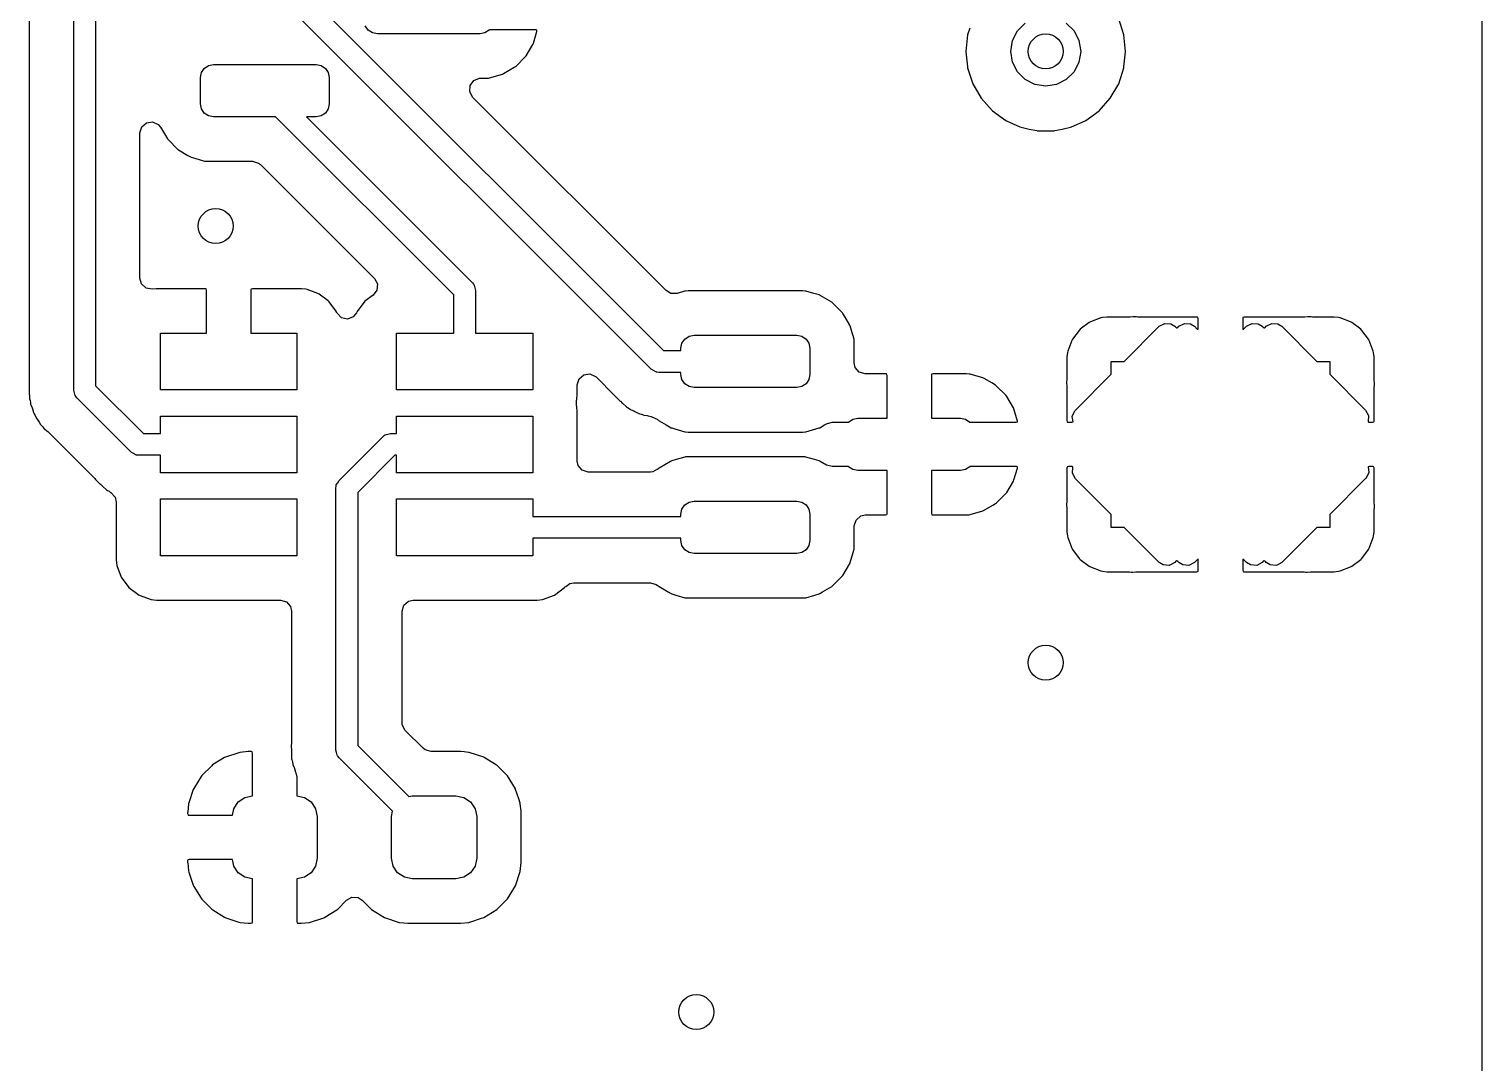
# Model space of a CAD drawing. Extents: x 175.5 to 201.5, y -108.8 to -70.5.
# Drawn here: x 184.86 to 201.49, y -93.58 to -81.74 of the extents above; entities that cross this region are included whole.
import ezdxf

# ---------------------------------------------------------------- set-up
doc = ezdxf.new("R2010")
doc.units = 0
doc.layers.add('BLACK', color=7, linetype='CONTINUOUS')

msp = doc.modelspace()

# ---------------------------------------------------------------- linework, layer by layer
at = {"layer": 'BLACK', "linetype": 'CONTINUOUS'}
for p, q in [((184.867, -80.3983), (184.867, -85.8012)), ((185.375, -85.88), (185.375, -80.3625)), ((185.625, -80.4143), (185.625, -85.8282)), ((201.492, -80.5699), (201.492, -108.365)), ((191.983, -85.6384), (187.474, -81.1291)), ((187.688, -80.989), (192.124, -85.425)), ((197.394, -81.8101), (197.335, -81.6284)), ((188.744, -81.7561), (188.711, -81.7074)), ((188.793, -81.7886), (188.744, -81.7561)), ((188.85, -81.8), (188.793, -81.7886)), ((190.025, -81.8), (188.85, -81.8)), ((190.082, -81.7886), (190.025, -81.8)), ((190.131, -81.7561), (190.082, -81.7886)), ((190.132, -81.754), (190.131, -81.7561)), ((190.668, -81.754), (190.132, -81.754)), ((190.636, -81.9058), (190.675, -81.7714)), ((190.675, -81.7573), (190.668, -81.754)), ((190.675, -81.7714), (190.675, -81.7573)), ((195.631, -81.734), (195.606, -81.8101)), ((196.12, -81.8764), (196.176, -81.7649)), ((196.176, -81.7649), (196.265, -81.6764)), ((196.735, -81.6764), (196.824, -81.7649)), ((196.824, -81.7649), (196.88, -81.8764)), ((190.553, -82.0497), (190.63, -81.9202)), ((190.63, -81.9202), (190.636, -81.9058)), ((195.606, -81.8101), (195.586, -82)), ((196.1, -82), (196.12, -81.8764)), ((196.88, -81.8764), (196.9, -82)), ((197.414, -82), (197.394, -81.8101)), ((190.437, -82.1684), (190.543, -82.0621)), ((190.543, -82.0621), (190.553, -82.0497)), ((195.586, -82), (195.587, -82.0066)), ((195.587, -82.0066), (195.605, -82.1781)), ((196.12, -82.1236), (196.1, -82)), ((196.176, -82.2351), (196.12, -82.1236)), ((196.88, -82.1236), (196.824, -82.2351)), ((196.9, -82), (196.88, -82.1236)), ((197.395, -82.1781), (197.413, -82.0066)), ((197.413, -82.0066), (197.414, -82)), ((186.825, -82.3), (186.836, -82.2426)), ((186.825, -82.6), (186.825, -82.3)), ((186.836, -82.2426), (186.869, -82.1939)), ((186.869, -82.1939), (186.918, -82.1614)), ((186.918, -82.1614), (186.975, -82.15)), ((186.975, -82.15), (188.15, -82.15)), ((188.15, -82.15), (188.207, -82.1614)), ((188.207, -82.1614), (188.256, -82.1939)), ((188.256, -82.1939), (188.289, -82.2426)), ((188.289, -82.2426), (188.3, -82.3)), ((188.3, -82.3), (188.3, -82.6)), ((189.954, -82.3331), (190.021, -82.3083)), ((190.021, -82.3083), (190.03, -82.308)), ((190.03, -82.308), (190.089, -82.308)), ((190.089, -82.308), (190.094, -82.3078)), ((190.094, -82.3078), (190.122, -82.3056)), ((190.122, -82.3056), (190.135, -82.3033)), ((190.135, -82.3033), (190.281, -82.2609)), ((190.281, -82.2609), (190.295, -82.2546)), ((190.295, -82.2546), (190.425, -82.1781)), ((190.425, -82.1781), (190.437, -82.1684)), ((195.605, -82.1781), (195.606, -82.1899)), ((195.606, -82.1899), (195.665, -82.3716)), ((196.265, -82.3236), (196.176, -82.2351)), ((196.824, -82.2351), (196.735, -82.3236)), ((197.335, -82.3716), (197.394, -82.1899)), ((197.394, -82.1899), (197.395, -82.1781)), ((189.907, -82.4608), (189.912, -82.39)), ((189.941, -82.5231), (189.907, -82.4608)), ((189.912, -82.39), (189.954, -82.3331)), ((195.665, -82.3716), (195.761, -82.5369)), ((196.376, -82.3804), (196.265, -82.3236)), ((196.5, -82.4), (196.376, -82.3804)), ((196.624, -82.3804), (196.5, -82.4)), ((196.735, -82.3236), (196.624, -82.3804)), ((197.239, -82.5369), (197.335, -82.3716)), ((186.836, -82.6574), (186.825, -82.6)), ((188.3, -82.6), (188.289, -82.6574)), ((192.156, -84.7388), (189.941, -82.5231)), ((195.761, -82.5369), (195.889, -82.6789)), ((197.111, -82.6789), (197.239, -82.5369)), ((186.207, -82.8167), (186.277, -82.8066)), ((186.277, -82.8066), (186.342, -82.8361)), ((186.869, -82.7061), (186.836, -82.6574)), ((186.918, -82.7386), (186.869, -82.7061)), ((186.975, -82.75), (186.918, -82.7386)), ((187.686, -82.75), (186.975, -82.75)), ((189.725, -84.7893), (187.686, -82.75)), ((188.15, -82.75), (188.039, -82.75)), ((188.039, -82.75), (189.938, -84.6491)), ((188.207, -82.7386), (188.15, -82.75)), ((188.256, -82.7061), (188.207, -82.7386)), ((188.289, -82.6574), (188.256, -82.7061)), ((195.889, -82.6789), (196.043, -82.7911)), ((196.043, -82.7911), (196.049, -82.7938)), ((196.049, -82.7938), (196.049, -82.7938)), ((196.049, -82.7938), (196.205, -82.8632)), ((196.795, -82.8632), (196.951, -82.7938)), ((196.951, -82.7938), (196.957, -82.7911)), ((196.951, -82.7938), (196.951, -82.7938)), ((196.957, -82.7911), (197.111, -82.6789)), ((186.133, -82.9313), (186.154, -82.8632)), ((186.133, -84.597), (186.133, -82.9313)), ((186.154, -82.8632), (186.207, -82.8167)), ((186.342, -82.8361), (186.368, -82.8671)), ((186.368, -82.8671), (186.447, -83)), ((196.205, -82.8632), (196.218, -82.8688)), ((196.218, -82.8688), (196.311, -82.8886)), ((196.311, -82.8886), (196.398, -82.9071)), ((196.398, -82.9071), (196.398, -82.9071)), ((196.398, -82.9071), (196.405, -82.9085)), ((196.405, -82.9085), (196.595, -82.9085)), ((196.595, -82.9085), (196.602, -82.9071)), ((196.602, -82.9071), (196.689, -82.8886)), ((196.602, -82.9071), (196.602, -82.9071)), ((196.689, -82.8886), (196.782, -82.8688)), ((196.782, -82.8688), (196.795, -82.8632)), ((186.447, -83), (186.447, -83)), ((186.447, -83), (186.451, -83.0068)), ((186.451, -83.0068), (186.568, -83.1245)), ((186.568, -83.1245), (186.575, -83.1285)), ((186.575, -83.1285), (186.575, -83.1285)), ((186.575, -83.1285), (186.683, -83.1921)), ((186.683, -83.1921), (186.711, -83.2091)), ((186.711, -83.2091), (186.719, -83.2114)), ((186.719, -83.2114), (186.719, -83.2114)), ((186.719, -83.2114), (186.771, -83.2265)), ((186.771, -83.2265), (186.871, -83.2556)), ((186.871, -83.2556), (186.878, -83.2561)), ((186.878, -83.2561), (186.878, -83.2561)), ((186.878, -83.2561), (186.906, -83.2583)), ((186.906, -83.2583), (186.906, -83.2583)), ((186.906, -83.2583), (186.908, -83.2585)), ((186.908, -83.2585), (187.423, -83.2585)), ((187.423, -83.2585), (187.491, -83.2785)), ((187.491, -83.2785), (187.512, -83.2954)), ((187.512, -83.2954), (188.816, -84.5998)), ((186.151, -84.6615), (186.133, -84.597)), ((188.816, -84.5998), (188.85, -84.6621)), ((186.203, -84.7098), (186.151, -84.6615)), ((186.273, -84.7223), (186.203, -84.7098)), ((186.319, -84.7174), (186.273, -84.7223)), ((186.325, -84.717), (186.319, -84.7174)), ((186.882, -84.717), (186.325, -84.717)), ((186.89, -84.7187), (186.882, -84.717)), ((186.892, -84.7199), (186.89, -84.7187)), ((186.896, -84.7351), (186.892, -84.7199)), ((186.896, -85.225), (186.896, -84.7351)), ((187.406, -84.7229), (187.404, -84.7305)), ((187.404, -84.7305), (187.404, -85.225)), ((187.407, -84.7215), (187.406, -84.7229)), ((187.422, -84.717), (187.407, -84.7215)), ((187.975, -84.717), (187.422, -84.717)), ((187.981, -84.7174), (187.975, -84.717)), ((188.032, -84.7229), (187.981, -84.7174)), ((188.048, -84.7265), (188.032, -84.7229)), ((188.168, -84.7717), (188.048, -84.7265)), ((188.184, -84.7802), (188.168, -84.7717)), ((188.286, -84.8567), (188.184, -84.7802)), ((188.803, -84.7897), (188.707, -84.8617)), ((188.845, -84.7329), (188.803, -84.7897)), ((188.85, -84.6621), (188.845, -84.7329)), ((189.725, -85.225), (189.725, -84.7893)), ((189.938, -84.6491), (189.952, -84.6669)), ((189.952, -84.6669), (189.955, -84.67)), ((189.955, -84.67), (189.956, -84.6727)), ((189.956, -84.6727), (189.96, -84.6779)), ((189.96, -84.6779), (189.966, -84.708)), ((189.966, -84.708), (189.975, -84.7375)), ((189.975, -84.7375), (189.975, -85.225)), ((192.21, -84.7705), (192.156, -84.7388)), ((192.281, -84.7707), (192.21, -84.7705)), ((192.365, -84.7462), (192.281, -84.7707)), ((192.371, -84.7444), (192.365, -84.7462)), ((192.365, -84.7462), (192.365, -84.7462)), ((192.378, -84.7439), (192.371, -84.7444)), ((192.406, -84.7417), (192.378, -84.7439)), ((192.378, -84.7439), (192.378, -84.7439)), ((192.408, -84.7415), (192.406, -84.7417)), ((192.406, -84.7417), (192.406, -84.7417)), ((193.717, -84.7415), (192.408, -84.7415)), ((193.719, -84.7417), (193.717, -84.7415)), ((193.747, -84.7439), (193.719, -84.7417)), ((193.719, -84.7417), (193.719, -84.7417)), ((193.754, -84.7444), (193.747, -84.7439)), ((193.747, -84.7439), (193.747, -84.7439)), ((193.844, -84.7707), (193.754, -84.7444)), ((193.906, -84.7886), (193.844, -84.7707)), ((193.914, -84.7909), (193.906, -84.7886)), ((193.906, -84.7886), (193.906, -84.7886)), ((193.92, -84.7949), (193.914, -84.7909)), ((194.05, -84.8715), (193.92, -84.7949)), ((193.92, -84.7949), (193.92, -84.7949)), ((188.298, -84.8693), (188.286, -84.8567)), ((188.375, -84.9714), (188.298, -84.8693)), ((188.707, -84.8617), (188.619, -84.9783)), ((194.057, -84.8755), (194.05, -84.8715)), ((194.05, -84.8715), (194.05, -84.8715)), ((194.174, -84.9932), (194.057, -84.8755)), ((188.385, -84.9907), (188.375, -84.9714)), ((188.389, -84.9987), (188.385, -84.9907)), ((188.439, -85.049), (188.389, -84.9987)), ((188.509, -85.0642), (188.439, -85.049)), ((188.575, -85.0395), (188.509, -85.0642)), ((188.61, -84.9934), (188.575, -85.0395)), ((188.612, -84.9946), (188.61, -84.9934)), ((188.616, -84.9867), (188.612, -84.9946)), ((188.619, -84.9783), (188.616, -84.9867)), ((194.178, -85), (194.174, -84.9932)), ((194.205, -85.0449), (194.178, -85)), ((194.178, -85), (194.178, -85)), ((194.259, -85.1364), (194.205, -85.0449)), ((196.996, -85.1052), (196.894, -85.1817)), ((197.012, -85.0967), (196.996, -85.1052)), ((197.132, -85.0515), (197.012, -85.0967)), ((197.148, -85.0479), (197.132, -85.0515)), ((197.199, -85.0424), (197.148, -85.0479)), ((197.205, -85.042), (197.199, -85.0424)), ((197.453, -85.042), (197.205, -85.042)), ((197.466, -85.0413), (197.453, -85.042)), ((197.498, -85.038), (197.466, -85.0413)), ((197.512, -85.0381), (197.498, -85.038)), ((197.538, -85.0411), (197.512, -85.0381)), ((197.553, -85.042), (197.538, -85.0411)), ((198.232, -85.042), (197.553, -85.042)), ((197.798, -85.148), (197.861, -85.114)), ((197.861, -85.114), (197.932, -85.1191)), ((197.932, -85.1191), (197.977, -85.148)), ((198.023, -85.148), (198.086, -85.114)), ((198.086, -85.114), (198.157, -85.1191)), ((198.157, -85.1191), (198.202, -85.148)), ((198.24, -85.0437), (198.232, -85.042)), ((198.242, -85.0449), (198.24, -85.0437)), ((198.246, -85.0601), (198.242, -85.0449)), ((198.246, -85.1778), (198.246, -85.0601)), ((198.756, -85.0479), (198.754, -85.0555)), ((198.754, -85.0555), (198.754, -85.1743)), ((198.757, -85.0465), (198.756, -85.0479)), ((198.772, -85.042), (198.757, -85.0465)), ((199.453, -85.042), (198.772, -85.042)), ((198.798, -85.148), (198.861, -85.114)), ((198.861, -85.114), (198.932, -85.1191)), ((198.932, -85.1191), (198.977, -85.148)), ((199.023, -85.148), (199.086, -85.114)), ((199.086, -85.114), (199.157, -85.1191)), ((199.157, -85.1191), (199.202, -85.148)), ((199.466, -85.0413), (199.453, -85.042)), ((199.498, -85.038), (199.466, -85.0413)), ((199.512, -85.0381), (199.498, -85.038)), ((199.538, -85.0411), (199.512, -85.0381)), ((199.553, -85.042), (199.538, -85.0411)), ((199.795, -85.042), (199.553, -85.042)), ((199.801, -85.0424), (199.795, -85.042)), ((199.852, -85.0479), (199.801, -85.0424)), ((199.868, -85.0515), (199.852, -85.0479)), ((199.988, -85.0967), (199.868, -85.0515)), ((200.004, -85.1052), (199.988, -85.0967)), ((200.106, -85.1817), (200.004, -85.1052)), ((186.37, -85.875), (186.37, -85.225)), ((186.37, -85.225), (186.896, -85.225)), ((187.404, -85.225), (187.93, -85.225)), ((187.93, -85.225), (187.93, -85.875)), ((189.07, -85.875), (189.07, -85.225)), ((189.07, -85.225), (189.725, -85.225)), ((189.975, -85.225), (190.63, -85.225)), ((190.63, -85.225), (190.63, -85.875)), ((192.336, -85.3426), (192.369, -85.2939)), ((192.369, -85.2939), (192.418, -85.2614)), ((192.418, -85.2614), (192.475, -85.25)), ((192.475, -85.25), (193.65, -85.25)), ((193.65, -85.25), (193.707, -85.2614)), ((193.707, -85.2614), (193.756, -85.2939)), ((193.756, -85.2939), (193.789, -85.3426)), ((194.261, -85.144), (194.259, -85.1364)), ((194.276, -85.1943), (194.261, -85.144)), ((194.261, -85.144), (194.261, -85.144)), ((194.306, -85.2962), (194.276, -85.1943)), ((194.308, -85.3335), (194.306, -85.2962)), ((196.805, -85.2964), (196.797, -85.3119)), ((196.882, -85.1943), (196.805, -85.2964)), ((196.894, -85.1817), (196.882, -85.1943)), ((197.396, -85.55), (197.798, -85.148)), ((197.977, -85.148), (197.987, -85.1586)), ((197.987, -85.1586), (198.001, -85.1663)), ((198.001, -85.1663), (198.003, -85.1661)), ((198.003, -85.1661), (198.01, -85.1619)), ((198.01, -85.1619), (198.023, -85.148)), ((198.202, -85.148), (198.233, -85.1796)), ((198.233, -85.1796), (198.243, -85.1851)), ((198.243, -85.1851), (198.246, -85.1778)), ((198.754, -85.1743), (198.757, -85.1854)), ((198.757, -85.1854), (198.764, -85.1821)), ((198.764, -85.1821), (198.798, -85.148)), ((198.977, -85.148), (198.987, -85.1586)), ((198.987, -85.1586), (199.001, -85.1663)), ((199.001, -85.1663), (199.003, -85.1661)), ((199.003, -85.1661), (199.01, -85.1619)), ((199.01, -85.1619), (199.023, -85.148)), ((199.202, -85.148), (199.604, -85.55)), ((200.118, -85.1943), (200.106, -85.1817)), ((200.195, -85.2964), (200.118, -85.1943)), ((200.203, -85.3119), (200.195, -85.2964)), ((192.124, -85.425), (192.325, -85.425)), ((192.325, -85.4), (192.336, -85.3426)), ((192.325, -85.425), (192.325, -85.4)), ((193.789, -85.3426), (193.8, -85.4)), ((193.8, -85.4), (193.8, -85.7)), ((194.308, -85.566), (194.308, -85.3335)), ((196.748, -85.4476), (196.742, -85.4985)), ((196.752, -85.4324), (196.748, -85.4476)), ((196.797, -85.3119), (196.752, -85.4324)), ((200.248, -85.4324), (200.203, -85.3119)), ((200.252, -85.4476), (200.248, -85.4324)), ((200.258, -85.4985), (200.252, -85.4476)), ((194.32, -85.6183), (194.308, -85.566)), ((194.366, -85.672), (194.32, -85.6183)), ((196.742, -85.4985), (196.742, -85.5053)), ((196.742, -85.5053), (196.742, -85.744)), ((197.25, -85.6964), (197.25, -85.55)), ((197.25, -85.55), (197.396, -85.55)), ((199.604, -85.55), (199.75, -85.55)), ((199.75, -85.55), (199.75, -85.6964)), ((200.258, -85.5053), (200.258, -85.4985)), ((200.258, -85.7502), (200.258, -85.5053)), ((191.138, -85.8168), (191.159, -85.7487)), ((191.159, -85.7487), (191.212, -85.7022)), ((191.212, -85.7022), (191.282, -85.6921)), ((191.282, -85.6921), (191.347, -85.7216)), ((191.347, -85.7216), (191.354, -85.7277)), ((191.354, -85.7277), (191.568, -85.9423)), ((192.01, -85.6532), (191.983, -85.6384)), ((192.036, -85.6699), (192.01, -85.6532)), ((192.043, -85.6708), (192.036, -85.6699)), ((192.045, -85.6721), (192.043, -85.6708)), ((192.05, -85.6718), (192.045, -85.6721)), ((192.072, -85.675), (192.05, -85.6718)), ((192.325, -85.675), (192.072, -85.675)), ((192.325, -85.7), (192.325, -85.675)), ((192.336, -85.7574), (192.325, -85.7)), ((192.369, -85.8061), (192.336, -85.7574)), ((193.789, -85.7574), (193.756, -85.8061)), ((193.8, -85.7), (193.789, -85.7574)), ((194.434, -85.692), (194.366, -85.672)), ((194.67, -85.692), (194.434, -85.692)), ((194.678, -85.6937), (194.67, -85.692)), ((194.679, -85.6949), (194.678, -85.6937)), ((194.683, -85.7101), (194.679, -85.6949)), ((194.683, -86.2), (194.683, -85.7101)), ((195.193, -85.6979), (195.191, -85.7055)), ((195.191, -85.7055), (195.191, -86.2)), ((195.194, -85.6965), (195.193, -85.6979)), ((195.21, -85.692), (195.194, -85.6965)), ((195.589, -85.692), (195.21, -85.692)), ((195.594, -85.6922), (195.589, -85.692)), ((195.622, -85.6944), (195.594, -85.6922)), ((195.635, -85.6967), (195.622, -85.6944)), ((195.781, -85.7391), (195.635, -85.6967)), ((195.795, -85.7454), (195.781, -85.7391)), ((195.881, -85.7964), (195.795, -85.7454)), ((195.925, -85.8219), (195.881, -85.7964)), ((196.741, -85.7598), (196.738, -85.7824)), ((196.738, -85.7824), (196.738, -85.7964)), ((196.738, -85.7964), (196.741, -85.8314)), ((196.742, -85.744), (196.741, -85.7598)), ((196.839, -86.1077), (197.25, -85.6964)), ((199.75, -85.6964), (200.161, -86.1074)), ((200.259, -85.7642), (200.258, -85.7502)), ((200.262, -85.7961), (200.259, -85.7642)), ((200.263, -85.804), (200.262, -85.7961)), ((184.866, -85.8124), (184.864, -85.8199)), ((184.864, -85.8199), (184.865, -85.8278)), ((184.865, -85.8278), (184.865, -85.8278)), ((184.865, -85.8278), (184.866, -85.888)), ((184.867, -85.8012), (184.866, -85.8124)), ((184.866, -85.888), (184.867, -85.8919)), ((184.867, -85.8919), (184.867, -85.9199)), ((184.867, -85.9199), (184.867, -85.9238)), ((184.867, -85.9238), (184.867, -85.9238)), ((184.867, -85.9238), (184.867, -85.9239)), ((184.867, -85.9239), (184.868, -85.9357)), ((184.868, -85.9357), (184.869, -85.9799)), ((185.384, -85.9095), (185.375, -85.88)), ((185.39, -85.9396), (185.384, -85.9095)), ((185.394, -85.9448), (185.39, -85.9396)), ((185.395, -85.9475), (185.394, -85.9448)), ((185.398, -85.9506), (185.395, -85.9475)), ((185.412, -85.9684), (185.398, -85.9506)), ((185.625, -85.8282), (186.172, -86.375)), ((187.93, -85.875), (186.37, -85.875)), ((190.63, -85.875), (189.07, -85.875)), ((191.132, -85.9853), (191.138, -85.9231)), ((191.138, -85.9231), (191.138, -85.8168)), ((191.568, -85.9423), (191.576, -85.9505)), ((191.576, -85.9505), (191.58, -85.957)), ((191.58, -85.957), (191.586, -85.9624)), ((191.586, -85.9624), (191.629, -86.0036)), ((192.418, -85.8386), (192.369, -85.8061)), ((192.475, -85.85), (192.418, -85.8386)), ((193.65, -85.85), (192.475, -85.85)), ((193.707, -85.8386), (193.65, -85.85)), ((193.756, -85.8061), (193.707, -85.8386)), ((195.937, -85.8316), (195.925, -85.8219)), ((196.043, -85.9379), (195.937, -85.8316)), ((196.053, -85.9503), (196.043, -85.9379)), ((196.13, -86.0798), (196.053, -85.9503)), ((196.741, -85.8314), (196.742, -85.8437)), ((196.742, -85.8437), (196.742, -86.2279)), ((200.258, -85.8621), (200.259, -85.8446)), ((200.258, -86.2325), (200.258, -85.8621)), ((200.259, -85.8446), (200.262, -85.8252)), ((200.262, -85.8252), (200.263, -85.8173)), ((200.263, -85.8173), (200.263, -85.804)), ((184.869, -85.9799), (184.875, -85.9993)), ((184.875, -85.9993), (184.879, -86.0187)), ((184.879, -86.0187), (184.88, -86.0286)), ((184.88, -86.0286), (184.882, -86.0388)), ((184.882, -86.0388), (184.884, -86.0462)), ((184.884, -86.0462), (184.884, -86.0462)), ((184.884, -86.0462), (184.898, -86.0799)), ((184.898, -86.0799), (184.902, -86.0911)), ((184.902, -86.0911), (184.914, -86.1336)), ((186.032, -86.5884), (185.412, -85.9684)), ((191.128, -85.9959), (191.129, -85.9927)), ((191.128, -86.0541), (191.128, -85.9959)), ((191.129, -86.0573), (191.128, -86.0541)), ((191.129, -85.9927), (191.132, -85.9853)), ((191.132, -86.0647), (191.129, -86.0573)), ((191.138, -86.1269), (191.132, -86.0647)), ((191.138, -86.6905), (191.138, -86.1269)), ((191.629, -86.0036), (191.632, -86.0064)), ((191.632, -86.0064), (191.652, -86.0261)), ((191.652, -86.0261), (191.655, -86.0286)), ((191.655, -86.0286), (191.664, -86.0363)), ((191.664, -86.0363), (191.696, -86.0666)), ((191.696, -86.0666), (191.703, -86.0704)), ((191.703, -86.0704), (191.703, -86.0704)), ((191.703, -86.0704), (191.714, -86.0763)), ((191.714, -86.0763), (191.731, -86.0872)), ((191.731, -86.0872), (191.747, -86.0996)), ((191.747, -86.0996), (191.754, -86.1028)), ((191.754, -86.1028), (191.754, -86.1028)), ((191.754, -86.1028), (191.787, -86.1172)), ((191.787, -86.1172), (191.798, -86.1224)), ((191.798, -86.1224), (191.837, -86.1437)), ((196.136, -86.0942), (196.13, -86.0798)), ((196.177, -86.2341), (196.136, -86.0942)), ((196.803, -86.1788), (196.833, -86.1142)), ((196.833, -86.1142), (196.839, -86.1077)), ((200.161, -86.1074), (200.195, -86.1697)), ((184.914, -86.1336), (184.918, -86.1404)), ((184.918, -86.1404), (184.918, -86.1404)), ((184.918, -86.1404), (184.924, -86.151)), ((184.924, -86.151), (184.933, -86.1688)), ((184.933, -86.1688), (184.94, -86.1876)), ((184.94, -86.1876), (184.945, -86.194)), ((184.945, -86.194), (184.945, -86.194)), ((184.945, -86.194), (184.966, -86.2234)), ((184.966, -86.2234), (184.973, -86.2333)), ((184.973, -86.2333), (184.979, -86.2443)), ((184.979, -86.2443), (184.995, -86.2714)), ((184.995, -86.2714), (185.01, -86.2857)), ((185.01, -86.2857), (185.023, -86.3007)), ((186.37, -86.375), (186.37, -86.175)), ((186.37, -86.175), (187.93, -86.175)), ((187.93, -86.175), (187.93, -86.825)), ((189.07, -86.375), (189.07, -86.175)), ((189.07, -86.175), (190.63, -86.175)), ((190.63, -86.175), (190.63, -86.825)), ((191.837, -86.1437), (191.844, -86.1457)), ((191.844, -86.1457), (191.844, -86.1457)), ((191.844, -86.1457), (191.856, -86.1487)), ((191.856, -86.1487), (191.875, -86.1551)), ((191.875, -86.1551), (191.884, -86.1589)), ((191.884, -86.1589), (191.894, -86.1632)), ((191.894, -86.1632), (191.901, -86.1644)), ((191.901, -86.1644), (191.901, -86.1644)), ((191.901, -86.1644), (191.937, -86.1701)), ((191.937, -86.1701), (191.949, -86.1725)), ((191.949, -86.1725), (191.984, -86.1815)), ((191.984, -86.1815), (191.984, -86.1815)), ((191.984, -86.1815), (191.992, -86.1835)), ((191.992, -86.1835), (191.992, -86.1835)), ((191.992, -86.1835), (191.992, -86.1835)), ((191.992, -86.1835), (191.992, -86.1835)), ((191.992, -86.1835), (192.054, -86.2105)), ((192.054, -86.2105), (192.062, -86.218)), ((192.062, -86.218), (192.068, -86.2245)), ((192.068, -86.2245), (192.075, -86.2285)), ((192.075, -86.2285), (192.075, -86.2285)), ((192.075, -86.2285), (192.157, -86.277)), ((192.157, -86.277), (192.211, -86.3091)), ((193.914, -86.3091), (193.968, -86.277)), ((193.968, -86.277), (193.991, -86.2635)), ((193.991, -86.2635), (194.055, -86.246)), ((194.055, -86.246), (194.243, -86.246)), ((194.243, -86.246), (194.244, -86.2439)), ((194.244, -86.2439), (194.293, -86.2114)), ((194.293, -86.2114), (194.35, -86.2)), ((194.35, -86.2), (194.683, -86.2)), ((195.191, -86.2), (195.525, -86.2)), ((195.525, -86.2), (195.582, -86.2114)), ((195.582, -86.2114), (195.631, -86.2439)), ((195.631, -86.2439), (195.632, -86.246)), ((195.632, -86.246), (196.162, -86.246)), ((196.162, -86.246), (196.175, -86.242)), ((196.175, -86.242), (196.177, -86.2341)), ((196.742, -86.2279), (196.746, -86.2431)), ((196.746, -86.2431), (196.748, -86.2443)), ((196.748, -86.2443), (196.756, -86.246)), ((196.756, -86.246), (196.799, -86.246)), ((196.799, -86.246), (196.809, -86.2433)), ((196.812, -86.2422), (196.803, -86.1788)), ((196.809, -86.2433), (196.812, -86.2422)), ((200.19, -86.2405), (200.189, -86.2429)), ((200.189, -86.2429), (200.197, -86.246)), ((200.195, -86.1697), (200.19, -86.2405)), ((200.197, -86.246), (200.24, -86.246)), ((200.24, -86.246), (200.255, -86.2415)), ((200.255, -86.2415), (200.256, -86.2401)), ((200.256, -86.2401), (200.258, -86.2325)), ((185.023, -86.3007), (185.035, -86.3171)), ((185.035, -86.3171), (185.041, -86.3222)), ((185.041, -86.3222), (185.069, -86.3453)), ((185.069, -86.3453), (185.077, -86.3533)), ((185.077, -86.3533), (185.616, -86.8922)), ((186.172, -86.375), (186.37, -86.375)), ((188.412, -86.9116), (188.912, -86.4116)), ((188.912, -86.4116), (188.929, -86.3983)), ((188.929, -86.3983), (188.932, -86.3948)), ((188.932, -86.3948), (188.935, -86.394)), ((188.935, -86.394), (188.94, -86.3901)), ((188.94, -86.3901), (188.97, -86.3837)), ((188.97, -86.3837), (189, -86.375)), ((189, -86.375), (189.07, -86.375)), ((192.211, -86.3091), (192.219, -86.3114)), ((192.219, -86.3114), (192.219, -86.3114)), ((192.219, -86.3114), (192.256, -86.3222)), ((192.256, -86.3222), (192.371, -86.3556)), ((192.371, -86.3556), (192.378, -86.3561)), ((192.378, -86.3561), (192.378, -86.3561)), ((192.378, -86.3561), (192.406, -86.3583)), ((192.406, -86.3583), (192.406, -86.3583)), ((192.406, -86.3583), (192.408, -86.3585)), ((192.408, -86.3585), (193.717, -86.3585)), ((193.717, -86.3585), (193.719, -86.3583)), ((193.719, -86.3583), (193.747, -86.3561)), ((193.719, -86.3583), (193.719, -86.3583)), ((193.747, -86.3561), (193.754, -86.3556)), ((193.747, -86.3561), (193.747, -86.3561)), ((193.754, -86.3556), (193.869, -86.3222)), ((193.869, -86.3222), (193.906, -86.3114)), ((193.906, -86.3114), (193.914, -86.3091)), ((193.906, -86.3114), (193.906, -86.3114)), ((186.059, -86.6031), (186.032, -86.5884)), ((186.084, -86.6199), (186.059, -86.6031)), ((186.091, -86.6208), (186.084, -86.6199)), ((186.093, -86.6221), (186.091, -86.6208)), ((186.098, -86.6218), (186.093, -86.6221)), ((186.12, -86.625), (186.098, -86.6218)), ((186.37, -86.625), (186.12, -86.625)), ((186.37, -86.825), (186.37, -86.625)), ((189.052, -86.625), (188.625, -87.0518)), ((189.07, -86.625), (189.052, -86.625)), ((189.07, -86.825), (189.07, -86.625)), ((191.15, -86.7428), (191.138, -86.6905)), ((191.196, -86.7965), (191.15, -86.7428)), ((191.264, -86.8165), (191.196, -86.7965)), ((192.055, -86.7845), (192.002, -86.8136)), ((192.056, -86.786), (192.055, -86.7845)), ((192.063, -86.7812), (192.056, -86.786)), ((192.068, -86.7755), (192.063, -86.7812)), ((192.075, -86.7715), (192.068, -86.7755)), ((192.205, -86.6949), (192.075, -86.7715)), ((192.075, -86.7715), (192.075, -86.7715)), ((192.211, -86.6909), (192.205, -86.6949)), ((192.205, -86.6949), (192.205, -86.6949)), ((192.219, -86.6886), (192.211, -86.6909)), ((192.271, -86.6735), (192.219, -86.6886)), ((192.219, -86.6886), (192.219, -86.6886)), ((192.371, -86.6444), (192.271, -86.6735)), ((192.378, -86.6439), (192.371, -86.6444)), ((192.406, -86.6417), (192.378, -86.6439)), ((192.378, -86.6439), (192.378, -86.6439)), ((192.408, -86.6415), (192.406, -86.6417)), ((192.406, -86.6417), (192.406, -86.6417)), ((193.717, -86.6415), (192.408, -86.6415)), ((193.719, -86.6417), (193.717, -86.6415)), ((193.747, -86.6439), (193.719, -86.6417)), ((193.719, -86.6417), (193.719, -86.6417)), ((193.754, -86.6444), (193.747, -86.6439)), ((193.747, -86.6439), (193.747, -86.6439)), ((193.854, -86.6735), (193.754, -86.6444)), ((193.906, -86.6886), (193.854, -86.6735)), ((193.914, -86.6909), (193.906, -86.6886)), ((193.906, -86.6886), (193.906, -86.6886)), ((193.92, -86.6949), (193.914, -86.6909)), ((193.991, -86.7365), (193.92, -86.6949)), ((193.92, -86.6949), (193.92, -86.6949)), ((194.055, -86.754), (193.991, -86.7365)), ((194.243, -86.754), (194.055, -86.754)), ((194.244, -86.7561), (194.243, -86.754)), ((194.293, -86.7886), (194.244, -86.7561)), ((194.35, -86.8), (194.293, -86.7886)), ((195.582, -86.7886), (195.525, -86.8)), ((195.631, -86.7561), (195.582, -86.7886)), ((195.632, -86.754), (195.631, -86.7561)), ((196.168, -86.754), (195.632, -86.754)), ((196.136, -86.9058), (196.175, -86.7714)), ((196.175, -86.7573), (196.168, -86.754)), ((196.175, -86.7714), (196.175, -86.7573)), ((196.744, -86.7599), (196.742, -86.7675)), ((196.742, -86.7675), (196.742, -87.144)), ((196.745, -86.7585), (196.744, -86.7599)), ((196.76, -86.754), (196.745, -86.7585)), ((196.803, -86.754), (196.76, -86.754)), ((196.811, -86.7571), (196.803, -86.754)), ((196.805, -86.8303), (196.81, -86.7595)), ((196.81, -86.7595), (196.811, -86.7572)), ((196.811, -86.7572), (196.811, -86.7571)), ((200.201, -86.754), (200.188, -86.7578)), ((200.188, -86.7578), (200.197, -86.8212)), ((200.244, -86.754), (200.201, -86.754)), ((200.252, -86.7557), (200.244, -86.754)), ((200.254, -86.7569), (200.252, -86.7557)), ((200.258, -86.7721), (200.254, -86.7569)), ((200.258, -87.1502), (200.258, -86.7721)), ((185.616, -86.8922), (185.624, -86.9005)), ((185.624, -86.9005), (185.628, -86.907)), ((185.628, -86.907), (185.634, -86.9124)), ((185.634, -86.9124), (185.678, -86.9537)), ((185.678, -86.9537), (185.681, -86.9564)), ((185.681, -86.9564), (185.7, -86.9761)), ((187.93, -86.825), (186.37, -86.825)), ((188.38, -86.9645), (188.397, -86.9386)), ((188.397, -86.9386), (188.412, -86.9116)), ((190.63, -86.825), (189.07, -86.825)), ((191.975, -86.8165), (191.264, -86.8165)), ((192.002, -86.8136), (191.975, -86.8165)), ((194.683, -86.8), (194.35, -86.8)), ((194.683, -87.2945), (194.683, -86.8)), ((195.525, -86.8), (195.191, -86.8)), ((195.191, -86.8), (195.191, -87.2899)), ((196.053, -87.0497), (196.13, -86.9202)), ((196.13, -86.9202), (196.136, -86.9058)), ((196.839, -86.8926), (196.805, -86.8303)), ((197.25, -87.3036), (196.839, -86.8926)), ((200.161, -86.8923), (199.75, -87.3036)), ((200.167, -86.8858), (200.161, -86.8923)), ((200.197, -86.8212), (200.167, -86.8858)), ((185.7, -86.9761), (185.703, -86.9786)), ((185.703, -86.9786), (185.712, -86.9863)), ((185.712, -86.9863), (185.745, -87.0166)), ((185.745, -87.0166), (185.752, -87.0204)), ((185.752, -87.0204), (185.762, -87.0263)), ((185.762, -87.0263), (185.779, -87.0372)), ((185.779, -87.0372), (185.795, -87.0496)), ((185.795, -87.0496), (185.8, -87.0519)), ((185.8, -87.0519), (185.848, -87.1031)), ((185.848, -87.1031), (185.861, -87.1597)), ((186.37, -87.775), (186.37, -87.125)), ((186.37, -87.125), (187.93, -87.125)), ((187.93, -87.125), (187.93, -87.775)), ((188.375, -87), (188.378, -86.978)), ((188.375, -90), (188.375, -87)), ((188.378, -86.9734), (188.379, -86.9709)), ((188.378, -86.978), (188.378, -86.9734)), ((188.379, -86.9709), (188.38, -86.9645)), ((188.625, -87.0518), (188.625, -89.9482)), ((189.07, -87.775), (189.07, -87.125)), ((189.07, -87.125), (190.63, -87.125)), ((190.63, -87.125), (190.63, -87.325)), ((195.937, -87.1684), (196.043, -87.0621)), ((196.043, -87.0621), (196.053, -87.0497)), ((185.861, -87.1597), (185.861, -87.8231)), ((192.325, -87.3), (192.336, -87.2426)), ((192.336, -87.2426), (192.369, -87.1939)), ((192.369, -87.1939), (192.418, -87.1614)), ((192.418, -87.1614), (192.475, -87.15)), ((192.475, -87.15), (193.65, -87.15)), ((193.65, -87.15), (193.707, -87.1614)), ((193.707, -87.1614), (193.756, -87.1939)), ((193.756, -87.1939), (193.789, -87.2426)), ((193.789, -87.2426), (193.8, -87.3)), ((194.682, -87.3021), (194.683, -87.2945)), ((195.191, -87.2899), (195.196, -87.3051)), ((195.635, -87.3033), (195.781, -87.2609)), ((195.781, -87.2609), (195.795, -87.2546)), ((195.795, -87.2546), (195.894, -87.1964)), ((195.894, -87.1964), (195.925, -87.1781)), ((195.925, -87.1781), (195.937, -87.1684)), ((196.741, -87.1598), (196.738, -87.1824)), ((196.738, -87.1824), (196.738, -87.1964)), ((196.738, -87.1964), (196.741, -87.2314)), ((196.742, -87.144), (196.741, -87.1598)), ((196.741, -87.2314), (196.742, -87.2437)), ((196.742, -87.2437), (196.742, -87.4947)), ((200.259, -87.1642), (200.258, -87.1502)), ((200.258, -87.2621), (200.259, -87.2446)), ((200.258, -87.4947), (200.258, -87.2621)), ((200.262, -87.1961), (200.259, -87.1642)), ((200.259, -87.2446), (200.262, -87.2252)), ((200.263, -87.204), (200.262, -87.1961)), ((200.262, -87.2252), (200.263, -87.2173)), ((200.263, -87.2173), (200.263, -87.204)), ((190.63, -87.325), (192.325, -87.325)), ((192.325, -87.325), (192.325, -87.3)), ((193.8, -87.3), (193.8, -87.6)), ((194.308, -87.434), (194.329, -87.3659)), ((194.308, -87.6665), (194.308, -87.434)), ((194.329, -87.3659), (194.382, -87.3194)), ((194.382, -87.3194), (194.434, -87.308)), ((194.434, -87.308), (194.665, -87.308)), ((194.665, -87.308), (194.681, -87.3035)), ((194.681, -87.3035), (194.682, -87.3021)), ((195.196, -87.3051), (195.197, -87.3063)), ((195.197, -87.3063), (195.205, -87.308)), ((195.205, -87.308), (195.589, -87.308)), ((195.589, -87.308), (195.594, -87.3078)), ((195.594, -87.3078), (195.622, -87.3056)), ((195.622, -87.3056), (195.635, -87.3033)), ((197.25, -87.45), (197.25, -87.3036)), ((197.396, -87.45), (197.25, -87.45)), ((197.798, -87.852), (197.396, -87.45)), ((199.604, -87.45), (199.202, -87.852)), ((199.75, -87.45), (199.604, -87.45)), ((199.75, -87.3036), (199.75, -87.45)), ((192.325, -87.575), (190.63, -87.575)), ((190.63, -87.575), (190.63, -87.775)), ((192.325, -87.6), (192.325, -87.575)), ((192.336, -87.6574), (192.325, -87.6)), ((193.8, -87.6), (193.789, -87.6574)), ((196.742, -87.4947), (196.742, -87.5015)), ((196.742, -87.5015), (196.748, -87.5524)), ((196.748, -87.5524), (196.752, -87.5676)), ((196.752, -87.5676), (196.797, -87.6881)), ((200.203, -87.6881), (200.248, -87.5676)), ((200.248, -87.5676), (200.252, -87.5524)), ((200.252, -87.5524), (200.258, -87.5015)), ((200.258, -87.5015), (200.258, -87.4947)), ((187.93, -87.775), (186.37, -87.775)), ((190.63, -87.775), (189.07, -87.775)), ((192.369, -87.7061), (192.336, -87.6574)), ((192.418, -87.7386), (192.369, -87.7061)), ((192.475, -87.75), (192.418, -87.7386)), ((193.65, -87.75), (192.475, -87.75)), ((193.707, -87.7386), (193.65, -87.75)), ((193.756, -87.7061), (193.707, -87.7386)), ((193.789, -87.6574), (193.756, -87.7061)), ((194.263, -87.852), (194.304, -87.71)), ((194.304, -87.71), (194.306, -87.7038)), ((194.306, -87.7038), (194.307, -87.687)), ((194.307, -87.687), (194.308, -87.669)), ((194.308, -87.6689), (194.308, -87.6665)), ((194.308, -87.669), (194.308, -87.6689)), ((196.797, -87.6881), (196.805, -87.7036)), ((196.805, -87.7036), (196.882, -87.8057)), ((200.118, -87.8057), (200.195, -87.7036)), ((200.195, -87.7036), (200.203, -87.6881)), ((185.861, -87.8231), (185.868, -87.8853)), ((185.868, -87.8853), (185.919, -88.0217)), ((194.178, -88), (194.255, -87.8704)), ((194.255, -87.8704), (194.259, -87.8636)), ((194.259, -87.8636), (194.263, -87.852)), ((196.882, -87.8057), (196.894, -87.8183)), ((196.894, -87.8183), (196.996, -87.8948)), ((196.996, -87.8948), (197.012, -87.9033)), ((197.012, -87.9033), (197.132, -87.9485)), ((197.132, -87.9485), (197.148, -87.9521)), ((197.148, -87.9521), (197.199, -87.9576)), ((197.199, -87.9576), (197.205, -87.958)), ((197.205, -87.958), (197.441, -87.958)), ((197.441, -87.958), (197.458, -87.9591)), ((197.458, -87.9591), (197.477, -87.9617)), ((197.477, -87.9617), (197.491, -87.962)), ((197.491, -87.962), (197.529, -87.9585)), ((197.529, -87.9585), (197.541, -87.958)), ((197.541, -87.958), (198.228, -87.958)), ((197.843, -87.8809), (197.798, -87.852)), ((197.914, -87.886), (197.843, -87.8809)), ((197.977, -87.852), (197.914, -87.886)), ((197.99, -87.8381), (197.977, -87.852)), ((197.997, -87.8339), (197.99, -87.8381)), ((197.999, -87.8337), (197.997, -87.8339)), ((198.013, -87.8414), (197.999, -87.8337)), ((198.023, -87.852), (198.013, -87.8414)), ((198.068, -87.8809), (198.023, -87.852)), ((198.139, -87.886), (198.068, -87.8809)), ((198.202, -87.852), (198.139, -87.886)), ((198.236, -87.8179), (198.202, -87.852)), ((198.228, -87.958), (198.243, -87.9535)), ((198.243, -87.8146), (198.236, -87.8179)), ((198.246, -87.8257), (198.243, -87.8146)), ((198.243, -87.9535), (198.244, -87.9521)), ((198.244, -87.9521), (198.246, -87.9445)), ((198.246, -87.9445), (198.246, -87.8257)), ((198.757, -87.8149), (198.754, -87.8222)), ((198.754, -87.8222), (198.754, -87.9399)), ((198.754, -87.9399), (198.758, -87.9551)), ((198.767, -87.8204), (198.757, -87.8149)), ((198.758, -87.9551), (198.76, -87.9563)), ((198.76, -87.9563), (198.768, -87.958)), ((198.798, -87.852), (198.767, -87.8204)), ((198.768, -87.958), (199.441, -87.958)), ((198.843, -87.8809), (198.798, -87.852)), ((198.914, -87.886), (198.843, -87.8809)), ((198.977, -87.852), (198.914, -87.886)), ((198.99, -87.8381), (198.977, -87.852)), ((198.997, -87.8339), (198.99, -87.8381)), ((198.999, -87.8337), (198.997, -87.8339)), ((199.013, -87.8414), (198.999, -87.8337)), ((199.023, -87.852), (199.013, -87.8414)), ((199.068, -87.8809), (199.023, -87.852)), ((199.139, -87.886), (199.068, -87.8809)), ((199.202, -87.852), (199.139, -87.886)), ((199.441, -87.958), (199.458, -87.9591)), ((199.458, -87.9591), (199.477, -87.9617)), ((199.477, -87.9617), (199.491, -87.962)), ((199.491, -87.962), (199.529, -87.9585)), ((199.529, -87.9585), (199.541, -87.958)), ((199.541, -87.958), (199.795, -87.958)), ((199.795, -87.958), (199.801, -87.9576)), ((199.801, -87.9576), (199.852, -87.9521)), ((199.852, -87.9521), (199.868, -87.9485)), ((199.868, -87.9485), (199.988, -87.9033)), ((199.988, -87.9033), (200.004, -87.8948)), ((200.004, -87.8948), (200.106, -87.8183)), ((200.106, -87.8183), (200.118, -87.8057)), ((185.919, -88.0217), (186.007, -88.1383)), ((190.999, -88.1311), (191.005, -88.1247)), ((191.005, -88.1247), (191.007, -88.1264)), ((191.007, -88.1264), (191.053, -88.0914)), ((191.053, -88.0914), (191.097, -88.0835)), ((191.097, -88.0835), (191.975, -88.0835)), ((191.975, -88.0835), (192.043, -88.1035)), ((192.043, -88.1035), (192.056, -88.1141)), ((192.056, -88.1141), (192.056, -88.114)), ((192.056, -88.114), (192.063, -88.1188)), ((192.063, -88.1188), (192.068, -88.1245)), ((192.068, -88.1245), (192.075, -88.1285)), ((194.05, -88.1285), (194.057, -88.1245)), ((194.057, -88.1245), (194.174, -88.0068)), ((194.174, -88.0068), (194.178, -88)), ((194.178, -88), (194.178, -88)), ((186.007, -88.1383), (186.123, -88.2256)), ((186.123, -88.2256), (186.26, -88.2767)), ((186.26, -88.2767), (186.322, -88.2835)), ((186.322, -88.2835), (187.74, -88.2835)), ((187.74, -88.2835), (187.809, -88.3035)), ((189.207, -88.2949), (189.26, -88.2835)), ((189.26, -88.2835), (190.678, -88.2835)), ((190.678, -88.2835), (190.74, -88.2767)), ((190.74, -88.2767), (190.877, -88.2256)), ((190.877, -88.2256), (190.993, -88.1383)), ((190.993, -88.1383), (190.999, -88.1311)), ((192.075, -88.1285), (192.075, -88.1285)), ((192.075, -88.1285), (192.179, -88.1899)), ((192.179, -88.1899), (192.211, -88.2091)), ((192.211, -88.2091), (192.219, -88.2114)), ((192.219, -88.2114), (192.219, -88.2114)), ((192.219, -88.2114), (192.268, -88.2256)), ((192.268, -88.2256), (192.371, -88.2556)), ((192.371, -88.2556), (192.378, -88.2561)), ((192.378, -88.2561), (192.378, -88.2561)), ((192.378, -88.2561), (192.406, -88.2583)), ((192.406, -88.2583), (192.406, -88.2583)), ((192.406, -88.2583), (192.408, -88.2585)), ((192.408, -88.2585), (193.717, -88.2585)), ((193.717, -88.2585), (193.719, -88.2583)), ((193.719, -88.2583), (193.747, -88.2561)), ((193.719, -88.2583), (193.719, -88.2583)), ((193.747, -88.2561), (193.754, -88.2556)), ((193.747, -88.2561), (193.747, -88.2561)), ((193.754, -88.2556), (193.857, -88.2256)), ((193.857, -88.2256), (193.906, -88.2114)), ((193.906, -88.2114), (193.914, -88.2091)), ((193.906, -88.2114), (193.906, -88.2114)), ((193.914, -88.2091), (193.946, -88.1899)), ((193.946, -88.1899), (194.05, -88.1285)), ((194.05, -88.1285), (194.05, -88.1285)), ((187.809, -88.3035), (187.855, -88.3572)), ((187.855, -88.3572), (187.867, -88.4095)), ((187.867, -88.4095), (187.867, -89.9212)), ((189.133, -88.4095), (189.154, -88.3414)), ((189.133, -89.6854), (189.133, -88.4095)), ((189.154, -88.3414), (189.207, -88.2949)), ((189.136, -89.7122), (189.133, -89.6854)), ((189.17, -89.7745), (189.136, -89.7122)), ((189.375, -89.9796), (189.17, -89.7745)), ((187.866, -89.9324), (187.864, -89.9399)), ((187.864, -89.9399), (187.865, -89.9478)), ((187.865, -89.9478), (187.865, -89.9478)), ((187.865, -89.9478), (187.866, -90.008)), ((187.867, -89.9212), (187.866, -89.9324)), ((188.625, -89.9482), (189.21, -90.533)), ((187.1, -90.0867), (186.965, -90.1704)), ((187.114, -90.0805), (187.1, -90.0867)), ((187.265, -90.03), (187.114, -90.0805)), ((187.278, -90.0271), (187.265, -90.03)), ((187.372, -90.0173), (187.278, -90.0271)), ((187.379, -90.017), (187.372, -90.0173)), ((187.407, -90.017), (187.379, -90.017)), ((187.415, -90.0187), (187.407, -90.017)), ((187.417, -90.0199), (187.415, -90.0187)), ((187.421, -90.0351), (187.417, -90.0199)), ((187.421, -90.5258), (187.421, -90.0351)), ((187.866, -90.008), (187.867, -90.0119)), ((187.867, -90.0119), (187.867, -90.0399)), ((187.867, -90.0399), (187.867, -90.0438)), ((187.867, -90.0438), (187.867, -90.0438)), ((187.867, -90.0438), (187.867, -90.0439)), ((187.867, -90.0439), (187.868, -90.0557)), ((187.868, -90.0557), (187.869, -90.0999)), ((187.869, -90.0999), (187.872, -90.1104)), ((187.872, -90.1104), (187.875, -90.1193)), ((187.875, -90.1193), (187.879, -90.1387)), ((188.384, -90.0295), (188.375, -90)), ((188.39, -90.0596), (188.384, -90.0295)), ((188.394, -90.0648), (188.39, -90.0596)), ((188.395, -90.0675), (188.394, -90.0648)), ((188.398, -90.0706), (188.395, -90.0675)), ((188.412, -90.0884), (188.398, -90.0706)), ((189.025, -90.7014), (188.412, -90.0884)), ((189.396, -89.9965), (189.375, -89.9796)), ((189.465, -90.0165), (189.396, -89.9965)), ((189.8, -90.0165), (189.465, -90.0165)), ((189.844, -90.021), (189.8, -90.0165)), ((189.895, -90.0263), (189.844, -90.021)), ((189.902, -90.027), (189.895, -90.0263)), ((189.895, -90.0263), (189.895, -90.0263)), ((190.067, -90.0818), (189.902, -90.027)), ((190.074, -90.0856), (190.067, -90.0818)), ((190.204, -90.1662), (190.074, -90.0856)), ((190.074, -90.0856), (190.074, -90.0856)), ((186.954, -90.1795), (186.841, -90.2921)), ((186.965, -90.1704), (186.954, -90.1795)), ((187.879, -90.1387), (187.882, -90.1588)), ((187.882, -90.1588), (187.884, -90.1662)), ((187.884, -90.1662), (187.884, -90.1662)), ((187.884, -90.1662), (187.898, -90.1999)), ((187.898, -90.1999), (187.902, -90.2111)), ((187.902, -90.2111), (187.914, -90.2536)), ((187.914, -90.2536), (187.918, -90.2604)), ((187.918, -90.2604), (187.919, -90.2618)), ((187.919, -90.2618), (187.929, -90.3119)), ((190.216, -90.1731), (190.204, -90.1662)), ((190.221, -90.1782), (190.216, -90.1731)), ((190.315, -90.2724), (190.221, -90.1782)), ((190.221, -90.1782), (190.221, -90.1782)), ((190.339, -90.296), (190.315, -90.2724)), ((186.742, -90.4522), (186.692, -90.6038)), ((186.749, -90.4391), (186.742, -90.4522)), ((186.832, -90.3035), (186.749, -90.4391)), ((186.841, -90.2921), (186.832, -90.3035)), ((187.929, -90.3119), (187.929, -90.5258)), ((190.43, -90.4439), (190.339, -90.296)), ((190.432, -90.4508), (190.43, -90.4439)), ((190.468, -90.5578), (190.432, -90.4508)), ((186.689, -90.6171), (186.68, -90.7098)), ((186.692, -90.6038), (186.689, -90.6171)), ((187.206, -90.6716), (187.257, -90.5946)), ((187.257, -90.5946), (187.334, -90.5431)), ((187.334, -90.5431), (187.421, -90.5258)), ((187.929, -90.5258), (188.016, -90.5431)), ((188.016, -90.5431), (188.093, -90.5946)), ((188.093, -90.5946), (188.144, -90.6716)), ((189.21, -90.533), (189.25, -90.525)), ((189.25, -90.525), (189.75, -90.525)), ((189.75, -90.525), (189.841, -90.5431)), ((189.841, -90.5431), (189.918, -90.5946)), ((189.918, -90.5946), (189.969, -90.6716)), ((190.485, -90.6089), (190.468, -90.5578)), ((190.486, -90.6158), (190.485, -90.6089)), ((190.495, -90.7002), (190.486, -90.6158)), ((190.486, -90.6158), (190.486, -90.6158)), ((186.68, -90.7098), (186.679, -90.7162)), ((186.679, -90.7162), (186.679, -90.7279)), ((186.679, -90.7279), (186.684, -90.7431)), ((186.684, -90.7431), (186.685, -90.7443)), ((186.685, -90.7443), (186.693, -90.746)), ((186.693, -90.746), (187.191, -90.746)), ((187.191, -90.746), (187.206, -90.6716)), ((188.144, -90.6716), (188.162, -90.7625)), ((188.162, -90.7625), (188.162, -91.2375)), ((189.012, -90.7625), (189.025, -90.7014)), ((189.012, -91.2375), (189.012, -90.7625)), ((189.969, -90.6716), (189.987, -90.7625)), ((189.987, -90.7625), (189.987, -91.2375)), ((190.496, -90.7129), (190.495, -90.7002)), ((190.496, -91.2871), (190.496, -90.7129)), ((186.681, -91.2599), (186.679, -91.2675)), ((186.679, -91.2675), (186.679, -91.2838)), ((186.679, -91.2838), (186.68, -91.2903)), ((186.682, -91.2585), (186.681, -91.2599)), ((186.698, -91.254), (186.682, -91.2585)), ((187.191, -91.254), (186.698, -91.254)), ((187.206, -91.3284), (187.191, -91.254)), ((188.162, -91.2375), (188.144, -91.3284)), ((189.031, -91.3284), (189.012, -91.2375)), ((189.987, -91.2375), (189.969, -91.3284)), ((190.485, -91.3898), (190.496, -91.2871)), ((186.68, -91.2903), (186.69, -91.3841)), ((186.69, -91.3841), (186.692, -91.3975)), ((186.692, -91.3975), (186.743, -91.549)), ((187.257, -91.4054), (187.206, -91.3284)), ((187.334, -91.4569), (187.257, -91.4054)), ((188.093, -91.4054), (188.016, -91.4569)), ((188.144, -91.3284), (188.093, -91.4054)), ((189.082, -91.4054), (189.031, -91.3284)), ((189.159, -91.4569), (189.082, -91.4054)), ((189.918, -91.4054), (189.841, -91.4569)), ((189.969, -91.3284), (189.918, -91.4054)), ((190.431, -91.5549), (190.485, -91.3898)), ((186.743, -91.549), (186.749, -91.5621)), ((186.749, -91.5621), (186.833, -91.6975)), ((187.421, -91.4742), (187.334, -91.4569)), ((187.421, -91.9695), (187.421, -91.4742)), ((188.016, -91.4569), (187.929, -91.4742)), ((187.929, -91.4742), (187.929, -91.9649)), ((189.25, -91.475), (189.159, -91.4569)), ((189.75, -91.475), (189.25, -91.475)), ((189.841, -91.4569), (189.75, -91.475)), ((190.339, -91.703), (190.431, -91.5549)), ((186.833, -91.6975), (186.842, -91.7089)), ((186.842, -91.7089), (186.955, -91.8214)), ((188.396, -91.8205), (188.498, -91.7189)), ((188.498, -91.7189), (188.56, -91.6848)), ((188.56, -91.6848), (188.631, -91.6898)), ((188.631, -91.6898), (188.676, -91.7187)), ((188.676, -91.7187), (188.784, -91.8269)), ((190.217, -91.8261), (190.274, -91.7681)), ((190.274, -91.7681), (190.334, -91.7082)), ((190.334, -91.7082), (190.339, -91.703)), ((190.334, -91.7082), (190.334, -91.7082)), ((186.955, -91.8214), (186.966, -91.8304)), ((186.966, -91.8304), (187.102, -91.9139)), ((187.102, -91.9139), (187.115, -91.9201)), ((187.115, -91.9201), (187.266, -91.9703)), ((188.085, -91.97), (188.236, -91.9195)), ((188.236, -91.9195), (188.25, -91.9133)), ((188.25, -91.9133), (188.385, -91.8296)), ((188.385, -91.8296), (188.396, -91.8205)), ((188.784, -91.8269), (188.933, -91.9182)), ((188.933, -91.9182), (189.098, -91.973)), ((189.91, -91.9705), (190.043, -91.9262)), ((190.043, -91.9262), (190.069, -91.9177)), ((190.069, -91.9177), (190.217, -91.8261)), ((187.266, -91.9703), (187.28, -91.9732)), ((187.28, -91.9732), (187.372, -91.9827)), ((187.372, -91.9827), (187.379, -91.983)), ((187.379, -91.983), (187.403, -91.983)), ((187.403, -91.983), (187.418, -91.9785)), ((187.418, -91.9785), (187.419, -91.9771)), ((187.419, -91.9771), (187.421, -91.9695)), ((187.929, -91.9649), (187.933, -91.9801)), ((187.933, -91.9801), (187.935, -91.9813)), ((187.935, -91.9813), (187.943, -91.983)), ((187.943, -91.983), (187.971, -91.983)), ((187.971, -91.983), (187.978, -91.9827)), ((187.978, -91.9827), (188.072, -91.9729)), ((188.072, -91.9729), (188.085, -91.97)), ((189.098, -91.973), (189.105, -91.9737)), ((189.105, -91.9737), (189.105, -91.9737)), ((189.105, -91.9737), (189.152, -91.9785)), ((189.152, -91.9785), (189.2, -91.9835)), ((189.2, -91.9835), (189.8, -91.9835)), ((189.8, -91.9835), (189.803, -91.9832)), ((189.803, -91.9832), (189.897, -91.9734)), ((189.803, -91.9832), (189.803, -91.9832)), ((189.897, -91.9734), (189.904, -91.9727)), ((189.897, -91.9734), (189.897, -91.9734)), ((189.904, -91.9727), (189.91, -91.9705)), ((189.91, -91.9705), (189.91, -91.9705))]:
    msp.add_line(p, q, dxfattribs=at)
at = {"layer": 'BLACK'}
for centre in [(196.5, -82), (187, -84), (196.5, -89), (192.5, -93)]:
    msp.add_circle(centre, 0.2, dxfattribs=at)

doc.saveas('drawing.dxf')
